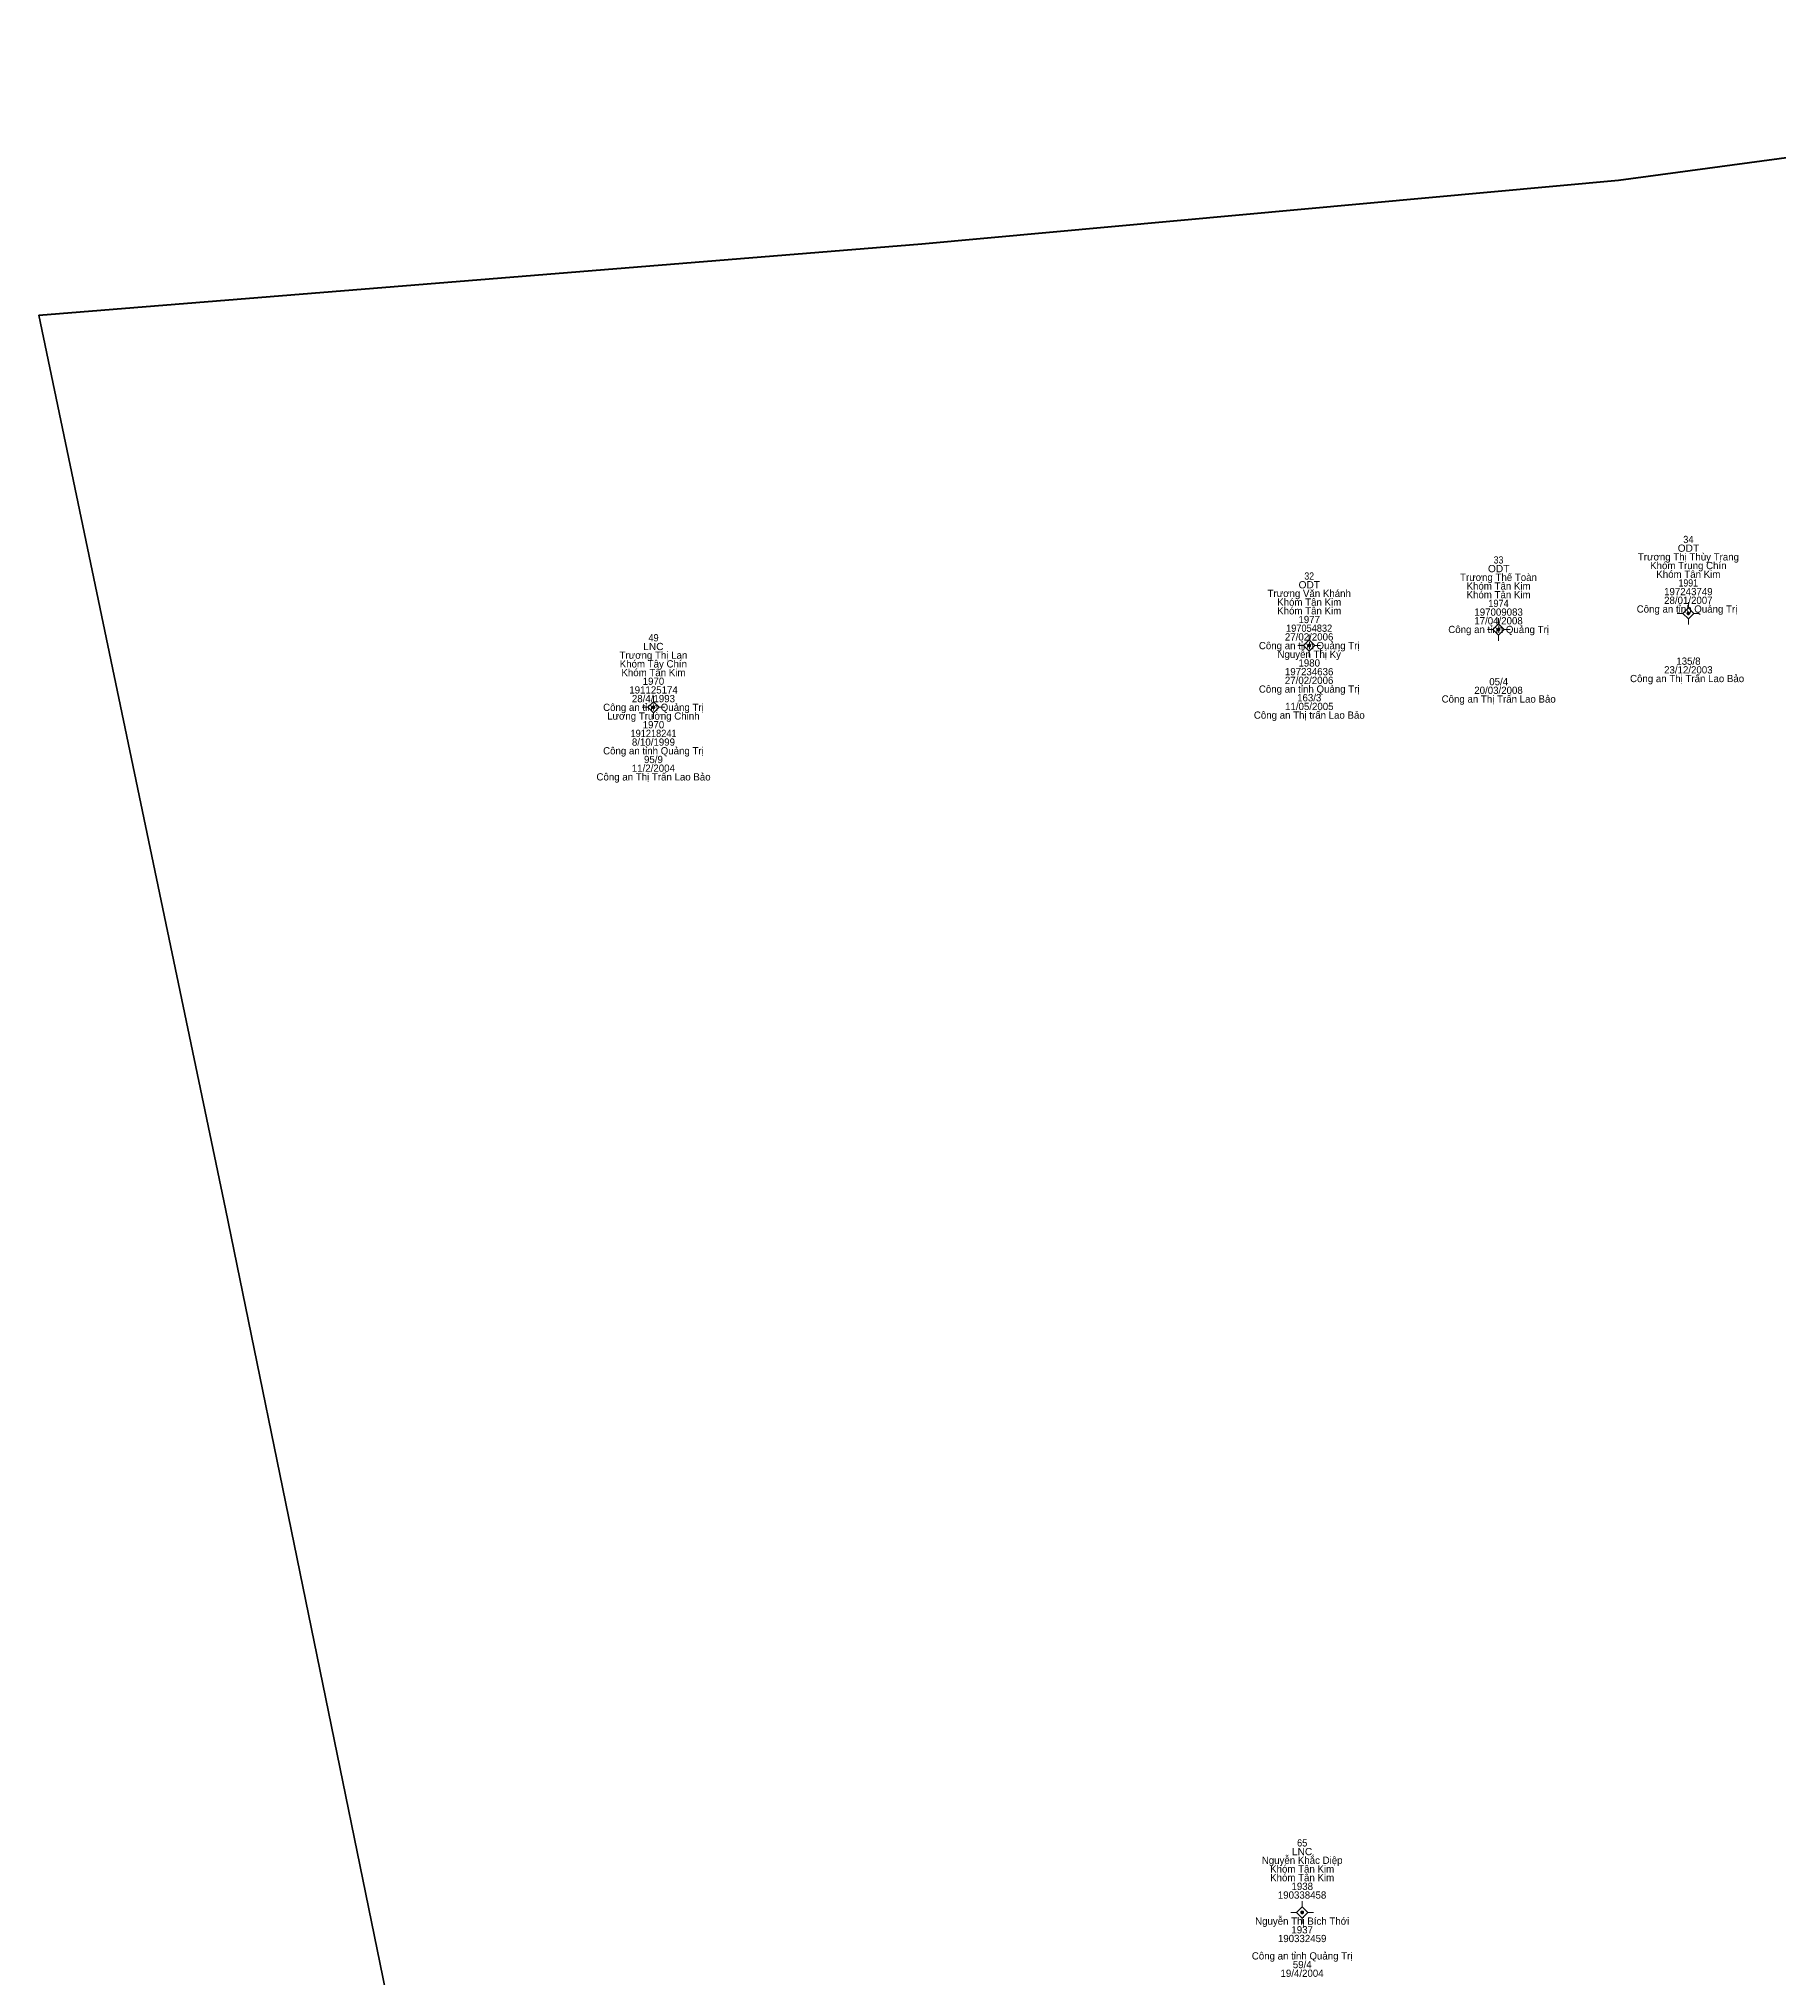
# Model space of a CAD drawing. Header units: metres. Extents: x 535914 to 536552, y 1836422 to 1837028.
# Drawn here: x 535948.1 to 536044.1, y 1836867.5 to 1836974.6 of the extents above; entities that cross this region are included whole.
import ezdxf
from ezdxf.enums import TextEntityAlignment as Align

# ---------------------------------------------------------------- set-up
doc = ezdxf.new("R2010")
doc.units = ezdxf.units.M
doc.header["$LTSCALE"] = 0.16
doc.linetypes.add('MEDIUM_DASHED', pattern=[4.5, 3, -1.5])
for name, color, linetype, lineweight in [('11', 7, 'MEDIUM_DASHED', 13), ('15', 7, 'Continuous', 13), ('54', 7, 'Continuous', 35)]:
    doc.layers.add(name, color=color, linetype=linetype, lineweight=lineweight)

msp = doc.modelspace()

# ---------------------------------------------------------------- hatches: boundary and pattern name
at = {"layer": '11'}
for points in [[(536039.2349, 1836942.82, 1), (536039.0849, 1836942.82, 1)], [(536028.7549, 1836941.93, 1), (536028.6049, 1836941.93, 1)], [(536018.2949, 1836941.04, 1), (536018.1449, 1836941.04, 1)], [(535982.0749, 1836937.63, 1), (535981.9249, 1836937.63, 1)], [(536017.9049, 1836871.08, 1), (536017.7549, 1836871.08, 1)]]:
    msp.add_hatch(color=256, dxfattribs=at).paths.add_polyline_path(points)

# ---------------------------------------------------------------- linework, layer by layer
for p, q in [((536039.16, 1836943.44), (536039.16, 1836943.13)), ((536028.68, 1836942.56), (536028.68, 1836942.24)), ((536038.85, 1836942.82), (536038.54, 1836942.82)), ((536039.16, 1836942.51), (536039.16, 1836942.2)), ((536039.78, 1836942.82), (536039.47, 1836942.82)), ((536018.22, 1836941.66), (536018.22, 1836941.35)), ((536028.37, 1836941.93), (536028.06, 1836941.93)), ((536028.68, 1836941.62), (536028.68, 1836941.3)), ((536029.31, 1836941.93), (536028.99, 1836941.93)), ((536017.91, 1836941.04), (536017.6, 1836941.04)), ((536018.22, 1836940.73), (536018.22, 1836940.42)), ((536018.84, 1836941.04), (536018.53, 1836941.04)), ((535982, 1836938.26), (535982, 1836937.94)), ((535981.69, 1836937.63), (535981.38, 1836937.63)), ((535982, 1836937.32), (535982, 1836937)), ((535982.62, 1836937.63), (535982.31, 1836937.63)), ((536017.83, 1836871.7), (536017.83, 1836871.39)), ((536017.52, 1836871.08), (536017.2, 1836871.08)), ((536017.83, 1836870.77), (536017.83, 1836870.46)), ((536018.45, 1836871.08), (536018.14, 1836871.08))]:
    msp.add_line(p, q, dxfattribs=at)
for points in [[(536039.16, 1836943.13), (536038.85, 1836942.82), (536039.16, 1836942.51), (536039.47, 1836942.82)], [(536018.22, 1836941.35), (536017.91, 1836941.04), (536018.22, 1836940.73), (536018.53, 1836941.04)], [(536028.68, 1836942.24), (536028.37, 1836941.93), (536028.68, 1836941.62), (536028.99, 1836941.93)], [(535982, 1836937.94), (535981.69, 1836937.63), (535982, 1836937.32), (535982.31, 1836937.63)], [(536017.83, 1836871.39), (536017.52, 1836871.08), (536017.83, 1836870.77), (536018.14, 1836871.08)]]:
    msp.add_lwpolyline(points, close=True, dxfattribs=at)
for centre in [(536039.1599, 1836942.82), (536028.6799, 1836941.93), (536018.2199, 1836941.04), (535981.9999, 1836937.63), (536017.8299, 1836871.08)]:
    msp.add_circle(centre, 0.075, dxfattribs=at)
at = {"layer": '54', "lineweight": 40}
for p, q in [((536035.31, 1836966.74), (536092.85, 1836974.55)), ((535996.82, 1836963.22), (536035.31, 1836966.74)), ((535972.92, 1836961.29), (535996.82, 1836963.22)), ((535948.05, 1836959.28), (535972.92, 1836961.29))]:
    msp.add_line(p, q, dxfattribs=at)
at = {"layer": '54'}
for p in [(535948.05, 1836959.28), (535978.08, 1836813.79)]:
    msp.add_line(p, (535958.36, 1836909.93), dxfattribs=at)

# ---------------------------------------------------------------- texts
at = {"layer": '15'}
for s, width, p in [('ODT', 1.05, (536039.165, 1836946.22)), ('34', 0.95, (536039.16, 1836946.7)), ('33', 0.9, (536028.675, 1836945.57)), ('ODT', 1.05, (536018.225, 1836944.2)), ('32', 0.9, (536018.22, 1836944.68)), ('ODT', 1.05, (536028.685, 1836945.09)), ('1991', 0.9, (536039.155, 1836944.3)), ('1974', 0.95, (536028.675, 1836943.17)), ('49', 0.95, (535982.005, 1836941.27)), ('197054832', 0.95, (536018.215, 1836941.8)), ('LNC', 1.05, (535981.995, 1836940.79)), ('191218241', 0.95, (535982.005, 1836935.99)), ('65', 0.95, (536017.83, 1836874.72)), ('LNC', 1.05, (536017.825, 1836874.24))]:
    msp.add_text(s, height=0.4, dxfattribs=dict(at, width=width)).set_placement(p, align=Align.CENTER)
for s, p in [('Trương Thị Thùy Trang', (536039.165, 1836945.74)), ('Khóm Trung Chín', (536039.16, 1836945.26)), ('Trương Thế Toàn', (536028.675, 1836944.61)), ('Khóm Tân Kim', (536028.68, 1836944.13)), ('Khóm Tân Kim', (536039.16, 1836944.78)), ('Trương Văn Khánh', (536018.22, 1836943.72)), ('Khóm Tân Kim', (536018.22, 1836943.24)), ('Khóm Tân Kim', (536028.68, 1836943.65)), ('28/01/2007', (536039.16, 1836943.34)), ('197243749', (536039.16, 1836943.82)), ('Khóm Tân Kim', (536018.22, 1836942.76)), ('1977', (536018.22, 1836942.28)), ('17/04/2008', (536028.675, 1836942.21)), ('197009083', (536028.68, 1836942.69)), ('Công an tỉnh Quảng Trị ', (536039.16, 1836942.86)), ('Công an tỉnh Quảng Trị', (536018.22, 1836940.84)), ('27/02/2006', (536018.215, 1836941.32)), ('Công an tỉnh Quảng Trị', (536028.68, 1836941.73)), ('Trương Thị Lan', (535982, 1836940.31)), ('Khóm Tây Chín', (535981.995, 1836939.83)), ('Nguyễn Thị Ký', (536018.22, 1836940.36)), ('1980', (536018.22, 1836939.88)), ('135/8', (536039.165, 1836939.98)), ('Khóm Tân Kim', (535982, 1836939.35)), ('1970', (535982, 1836938.87)), ('27/02/2006', (536018.215, 1836938.92)), ('197234636', (536018.215, 1836939.4)), ('05/4', (536028.685, 1836938.85)), ('Công an Thị Trấn Lao Bảo ', (536039.165, 1836939.02)), ('23/12/2003', (536039.16, 1836939.5)), ('191125174', (535982.005, 1836938.39)), ('28/4/1993', (535982, 1836937.91)), ('Công an tỉnh Quảng Trị', (536018.22, 1836938.44)), ('163/3', (536018.22, 1836937.96)), ('Công an Thị Trấn Lao Bảo', (536028.685, 1836937.89)), ('20/03/2008', (536028.675, 1836938.37)), ('Công an tỉnh Quảng Trị', (535982, 1836937.43)), ('Lương Trường Chinh', (535981.995, 1836936.95)), ('Công an Thị trấn Lao Bảo', (536018.225, 1836937)), ('11/05/2005', (536018.225, 1836937.48)), ('8/10/1999', (535982, 1836935.51)), ('1970', (535982, 1836936.47)), ('Công an tỉnh Quảng Trị', (535982, 1836935.03)), ('95/9', (535982, 1836934.55)), ('Công an Thị Trấn Lao Bảo', (535982.005, 1836933.59)), ('11/2/2004', (535981.995, 1836934.07)), ('Nguyễn Khắc Diệp', (536017.83, 1836873.76)), ('Khóm Tân Kim', (536017.83, 1836873.28)), ('Khóm Tân Kim', (536017.83, 1836872.8)), ('190338458', (536017.825, 1836871.84)), ('1938', (536017.835, 1836872.32)), ('Nguyễn Thị Bích Thới', (536017.83, 1836870.4)), ('190332459', (536017.83, 1836869.44)), ('1937', (536017.83, 1836869.92)), ('Công an tỉnh Quảng Trị', (536017.83, 1836868.48)), ('19/4/2004', (536017.825, 1836867.52)), ('59/4', (536017.835, 1836868))]:
    msp.add_text(s, height=0.4, dxfattribs=at).set_placement(p, align=Align.CENTER)

doc.saveas('drawing.dxf')
